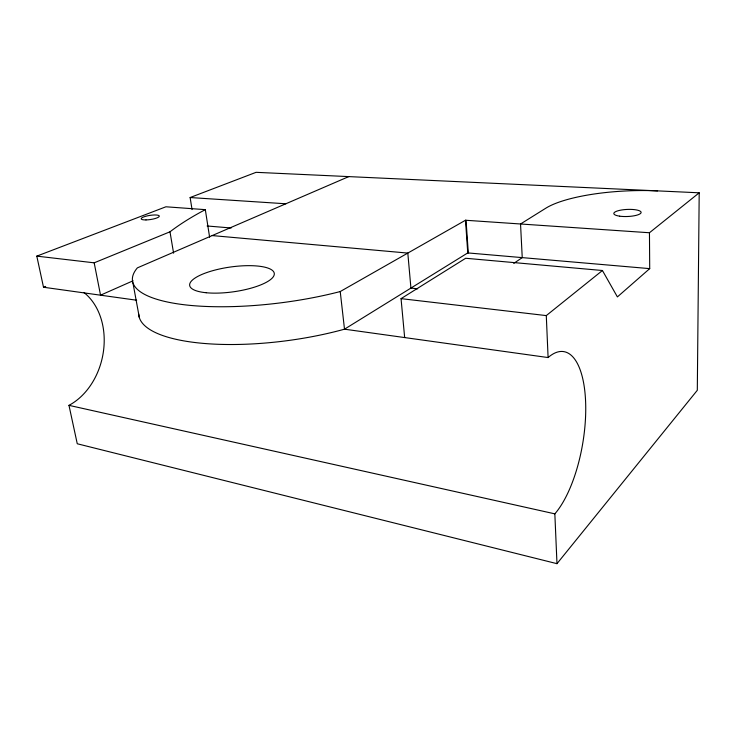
<?xml version="1.0" encoding="UTF-8"?>
<svg xmlns="http://www.w3.org/2000/svg" width="736" height="736" viewBox="0 0 736 736"><rect width="100%" height="100%" fill="white"/><g stroke="black" fill="none" stroke-linecap="round" stroke-linejoin="round"><path stroke-width="1.1" d="M192.059 209.594L190.127 197.533L256.082 172.325L699.2 192.804L697.305 390.282L556.986 563.675L77.262 443.762L68.972 405.352A63.995 49.321 -77.4 0 0 103.509 350.87A63.995 49.321 -77.4 0 0 83.913 292.486M699.2 192.804L649.456 232.751L649.713 268.631L617.394 296.912L602.434 270.508L465.676 258.262L401.046 298.641L404.662 337.566M401.046 298.641L546.287 315.597L602.434 270.508M513.746 263.396L522.238 257.618L520.536 223.992L545.882 208.159A91.328 23.754 -2.4 0 1 657.579 190.882M649.713 268.631L467.756 252.917L344.503 329.185A143.41 44.602 -7.5 0 1 138.699 314.005M348.763 176.612L137.374 267.867A145.112 40.885 -7.3 0 0 184.911 304.833A145.112 40.885 -7.3 0 0 340.225 291.548L465.502 220.248L649.456 232.751M209.622 237.259L205.316 209.65L202.271 211.269A563.086 158.838 -1.6 0 0 169.988 231.803L94.18 262.826L36.8 256.128L43.507 287.242L136.666 300.224M133.096 280.775L100.538 295.182L94.18 262.826M36.8 256.128L165.922 206.788L205.316 209.65M190.127 197.533L285.835 203.78M207.11 225.98L231.159 227.994M212.17 235.575L407.808 253.083L410.927 288.08L417.662 288.825M556.986 563.675L554.843 513.848A87.501 33.902 -80.4 0 0 585.589 401.23A87.501 33.902 -80.4 0 0 548.099 357.558L344.503 329.185L340.225 291.548M68.972 405.352L554.843 513.848M132.922 282.808L139.306 317.391M169.988 231.803L173.595 253.175M466.044 220.285L468.298 252.963M465.502 220.248L467.756 252.917M546.287 315.597L548.099 357.558M43.507 287.242A63.995 49.321 -77.4 0 1 45.678 286.405M619.657 216.172A13.662 3.542 -2.4 0 0 641.074 212.732A13.662 3.542 -2.4 0 0 621.699 209.972A13.662 3.542 -2.4 0 0 619.657 216.172M145.986 219.926A9.145 2.088 -8.6 0 0 159.316 216.099A9.145 2.088 -8.6 0 0 145.507 216.329A9.145 2.088 -8.6 0 0 145.986 219.926M206.154 292.735A42.716 12.475 -8.1 0 0 273.939 275.604A42.716 12.475 -8.1 0 0 215.878 269.845A42.716 12.475 -8.1 0 0 206.154 292.735"/></g></svg>
